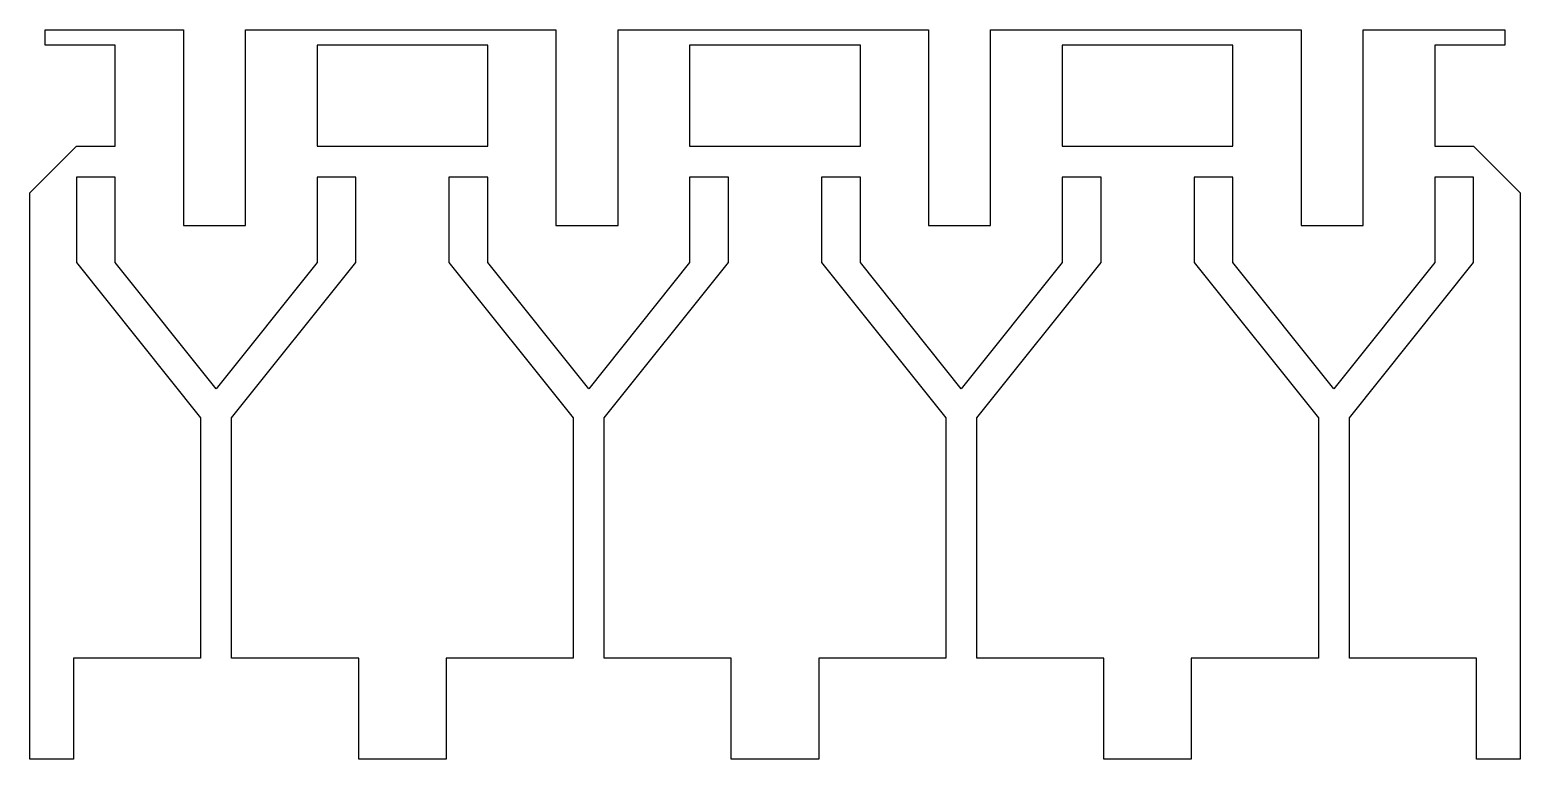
# Model space of a CAD drawing. Header units: millimetres. Extents: x -96 to 0, y 0 to 47.
import ezdxf

# ---------------------------------------------------------------- set-up
doc = ezdxf.new("R2010")
doc.units = ezdxf.units.MM
doc.layers.get('0').update_dxf_attribs({"linetype": 'CONTINUOUS'})

msp = doc.modelspace()

# ---------------------------------------------------------------- linework, layer by layer
for points in [[(-96, 36.5), (-93, 39.5), (-90.5, 39.5), (-90.5, 46), (-95, 46), (-95, 47), (-86.11, 47), (-86.11, 47), (-86.11, 34.393), (-82.11, 34.393), (-82.11, 47), (-82.11, 47), (-62.11, 47), (-62.11, 47), (-62.11, 34.393), (-58.11, 34.393), (-58.11, 47), (-58.11, 47), (-38.11, 47), (-38.11, 47), (-38.11, 34.393), (-34.11, 34.393), (-34.11, 47), (-34.11, 47), (-14.11, 47), (-14.11, 47), (-14.11, 34.393), (-10.11, 34.393), (-10.11, 47), (-10.11, 47), (-1, 47), (-1, 46), (-5.5, 46), (-5.5, 39.5), (-3, 39.5), (0, 36.5), (0, 0), (-2.814, 0), (-2.814, 6.5), (-11, 6.5), (-11, 22), (-3, 32), (-3, 37.5), (-5.5, 37.5), (-5.5, 32), (-12, 23.875), (-18.5, 32), (-18.5, 37.5), (-21, 37.5), (-21, 32), (-13, 22), (-13, 6.5), (-21.186, 6.5), (-21.186, 0), (-26.814, 0), (-26.814, 6.5), (-35, 6.5), (-35, 22), (-27, 32), (-27, 37.5), (-29.5, 37.5), (-29.5, 32), (-36, 23.875), (-42.5, 32), (-42.5, 37.5), (-45, 37.5), (-45, 32), (-37, 22), (-37, 6.5), (-45.186, 6.5), (-45.186, 0), (-50.814, 0), (-50.814, 6.5), (-59, 6.5), (-59, 22), (-51, 32), (-51, 37.5), (-53.5, 37.5), (-53.5, 32), (-60, 23.875), (-66.5, 32), (-66.5, 37.5), (-69, 37.5), (-69, 32), (-61, 22), (-61, 6.5), (-69.186, 6.5), (-69.186, 0), (-74.814, 0), (-74.814, 6.5), (-83, 6.5), (-83, 22), (-75, 32), (-75, 37.5), (-77.5, 37.5), (-77.5, 32), (-84, 23.875), (-90.5, 32), (-90.5, 37.5), (-93, 37.5), (-93, 32), (-85, 22), (-85, 6.5), (-93.186, 6.5), (-93.186, 0), (-96, 0)], [(-66.5, 46), (-77.5, 46), (-77.5, 39.5), (-66.5, 39.5)], [(-42.5, 46), (-53.5, 46), (-53.5, 39.5), (-42.5, 39.5)], [(-29.5, 39.5), (-18.5, 39.5), (-18.5, 46), (-29.5, 46)]]:
    msp.add_lwpolyline(points, close=True)

doc.saveas('drawing.dxf')
